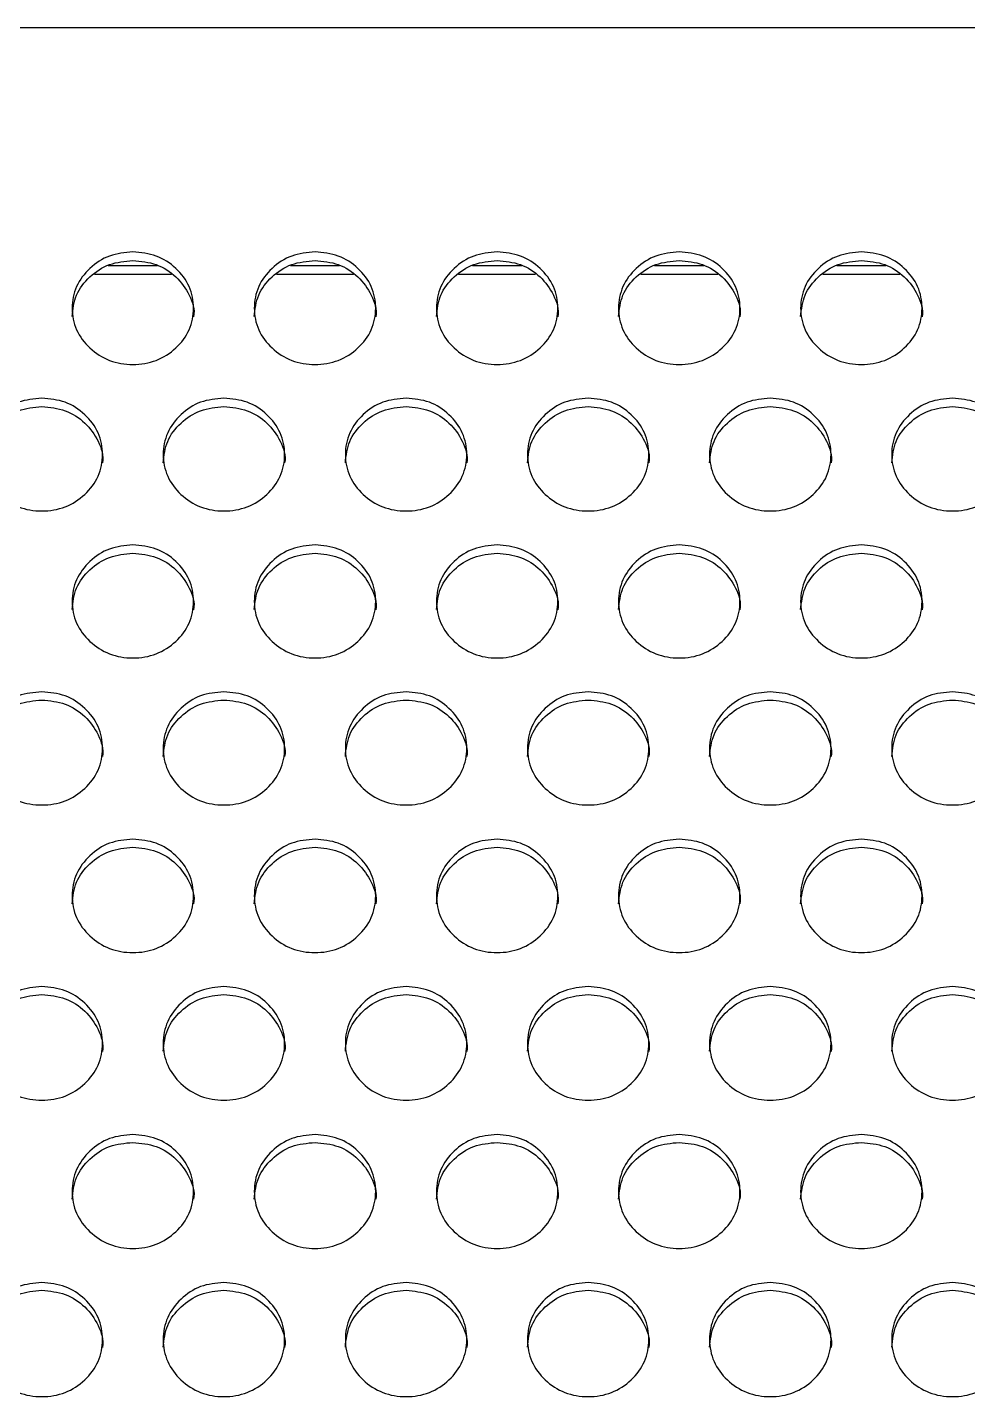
# Model space of a CAD drawing. Header units: millimetres. Extents: x 0.6 to 29.2, y 0.5 to 20.5.
# Drawn here: x 21.942 to 22.355, y 12.066 to 12.667 of the extents above; entities that cross this region are included whole.
import ezdxf

# ---------------------------------------------------------------- set-up
doc = ezdxf.new("R2010")
doc.units = ezdxf.units.MM

msp = doc.modelspace()

# ---------------------------------------------------------------- linework, layer by layer
for p, q in [((21.34135, 12.6673), (24.34135, 12.6673)), ((21.97719, 12.56267), (21.99883, 12.56267)), ((22.05719, 12.56267), (22.07883, 12.56267)), ((22.13719, 12.56267), (22.15883, 12.56267)), ((22.21719, 12.56267), (22.23883, 12.56267)), ((22.29719, 12.56267), (22.31883, 12.56267)), ((21.97109, 12.55883), (22.00494, 12.55883)), ((22.05109, 12.55883), (22.08494, 12.55883)), ((22.13109, 12.55883), (22.16494, 12.55883)), ((22.21109, 12.55883), (22.24494, 12.55883)), ((22.29109, 12.55883), (22.32494, 12.55883))]:
    msp.add_line(p, q)
for points, knots in [([(21.98802, 12.56861), (21.99153, 12.56828), (21.99855, 12.56761), (22.00731, 12.56174), (22.01344, 12.55367), (22.0153, 12.54389), (22.01344, 12.53413), (22.00731, 12.526), (21.99855, 12.5203), (21.98802, 12.51857), (21.97748, 12.5203), (21.96872, 12.52599), (21.96259, 12.53413), (21.96073, 12.54389), (21.96259, 12.55367), (21.96872, 12.56174), (21.97748, 12.56763), (21.98451, 12.56828), (21.98802, 12.56861)], [0, 0, 0, 0, 0.0625271, 0.1249889, 0.1874356, 0.2499951, 0.3124462, 0.3750022, 0.4374534, 0.5000067, 0.5624509, 0.6250147, 0.6874586, 0.7500189, 0.8124698, 0.8750264, 0.9375615, 1, 1, 1, 1]), ([(22.06802, 12.56861), (22.07153, 12.56828), (22.07855, 12.56761), (22.08731, 12.56174), (22.09344, 12.55367), (22.0953, 12.54389), (22.09344, 12.53413), (22.08731, 12.526), (22.07855, 12.5203), (22.06802, 12.51857), (22.05748, 12.5203), (22.04872, 12.52599), (22.04259, 12.53413), (22.04073, 12.54389), (22.04259, 12.55367), (22.04872, 12.56174), (22.05748, 12.56763), (22.06451, 12.56828), (22.06802, 12.56861)], [0, 0, 0, 0, 0.062529, 0.124991, 0.187438, 0.249997, 0.312448, 0.375004, 0.437457, 0.500008, 0.562453, 0.625017, 0.687461, 0.750021, 0.812472, 0.875029, 0.937564, 1, 1, 1, 1]), ([(22.14802, 12.56861), (22.15153, 12.56828), (22.15855, 12.56761), (22.16731, 12.56174), (22.17344, 12.55367), (22.1753, 12.54389), (22.17344, 12.53413), (22.16731, 12.526), (22.15855, 12.5203), (22.14802, 12.51857), (22.13748, 12.5203), (22.12872, 12.52599), (22.12259, 12.53413), (22.12073, 12.54389), (22.12259, 12.55367), (22.12872, 12.56174), (22.13748, 12.56763), (22.14451, 12.56828), (22.14802, 12.56861)], [0, 0, 0, 0, 0.062527, 0.124991, 0.187436, 0.249996, 0.312447, 0.375003, 0.437454, 0.500007, 0.562452, 0.625014, 0.687459, 0.750019, 0.81247, 0.875027, 0.937564, 1, 1, 1, 1]), ([(22.22802, 12.56861), (22.23153, 12.56828), (22.23855, 12.56761), (22.24731, 12.56174), (22.25344, 12.55367), (22.2553, 12.54389), (22.25344, 12.53413), (22.24731, 12.526), (22.23855, 12.5203), (22.22802, 12.51857), (22.21748, 12.5203), (22.20872, 12.52599), (22.20259, 12.53413), (22.20073, 12.54389), (22.20259, 12.55367), (22.20872, 12.56174), (22.21748, 12.56763), (22.22451, 12.56828), (22.22802, 12.56861)], [0, 0, 0, 0, 0.062527, 0.124989, 0.187436, 0.249995, 0.312446, 0.375002, 0.437455, 0.500006, 0.56245, 0.625014, 0.687458, 0.750019, 0.81247, 0.875026, 0.937561, 1, 1, 1, 1]), ([(22.30802, 12.56861), (22.31153, 12.56828), (22.31855, 12.56761), (22.32731, 12.56174), (22.33344, 12.55367), (22.3353, 12.54389), (22.33344, 12.53413), (22.32731, 12.52599), (22.31855, 12.5203), (22.30802, 12.51857), (22.29748, 12.5203), (22.28872, 12.52599), (22.28259, 12.53413), (22.28073, 12.54389), (22.28259, 12.55367), (22.28872, 12.56174), (22.29748, 12.56763), (22.30451, 12.56828), (22.30802, 12.56861)], [0, 0, 0, 0, 0.062529, 0.124991, 0.187438, 0.249997, 0.312448, 0.375003, 0.437456, 0.500009, 0.562451, 0.625015, 0.68746, 0.75002, 0.81247, 0.875027, 0.937564, 1, 1, 1, 1]), ([(21.96135, 12.54016), (21.96171, 12.54341), (21.96243, 12.54992), (21.96877, 12.55798), (21.97747, 12.56386), (21.9845, 12.56452), (21.98802, 12.56484)], [0, 0, 0, 0, 0.249419, 0.499737, 0.750037, 1, 1, 1, 1]), ([(21.98802, 12.56484), (21.99152, 12.56451), (21.99853, 12.56384), (22.00739, 12.55796), (22.01313, 12.54996), (22.01535, 12.54329), (22.01468, 12.54013), (22.01468, 12.54012)], [0, 0, 0, 0, 0.250089, 0.499864, 0.749511, 0.999554, 1, 1, 1, 1]), ([(22.04135, 12.54016), (22.04171, 12.54341), (22.04243, 12.54992), (22.04877, 12.55798), (22.05747, 12.56386), (22.0645, 12.56452), (22.06802, 12.56484)], [0, 0, 0, 0, 0.249421, 0.499742, 0.750044, 1, 1, 1, 1]), ([(22.06802, 12.56484), (22.07152, 12.56451), (22.07853, 12.56384), (22.08739, 12.55796), (22.09313, 12.54996), (22.09535, 12.54329), (22.09468, 12.54013), (22.09468, 12.54012)], [0, 0, 0, 0, 0.250096, 0.49987, 0.749515, 0.999554, 1, 1, 1, 1]), ([(22.12135, 12.54016), (22.12171, 12.54341), (22.12243, 12.54992), (22.12877, 12.55798), (22.13747, 12.56386), (22.1445, 12.56452), (22.14802, 12.56484)], [0, 0, 0, 0, 0.249418, 0.499737, 0.750045, 1, 1, 1, 1]), ([(22.14802, 12.56484), (22.15152, 12.56451), (22.15853, 12.56384), (22.16739, 12.55796), (22.17313, 12.54996), (22.17535, 12.54329), (22.17468, 12.54013), (22.17468, 12.54012)], [0, 0, 0, 0, 0.250088, 0.499871, 0.749512, 0.999554, 1, 1, 1, 1]), ([(22.20135, 12.54016), (22.20171, 12.54341), (22.20243, 12.54992), (22.20877, 12.55798), (22.21747, 12.56386), (22.2245, 12.56452), (22.22802, 12.56484)], [0, 0, 0, 0, 0.249419, 0.499737, 0.750037, 1, 1, 1, 1]), ([(22.22802, 12.56484), (22.23152, 12.56451), (22.23853, 12.56384), (22.24739, 12.55796), (22.25316, 12.54995), (22.25528, 12.5433), (22.25468, 12.54013), (22.25468, 12.54012)], [0, 0, 0, 0, 0.2500895, 0.499866, 0.7495139, 0.9995554, 1, 1, 1, 1]), ([(22.28135, 12.54016), (22.28171, 12.54341), (22.28243, 12.54992), (22.28877, 12.55798), (22.29747, 12.56386), (22.3045, 12.56452), (22.30802, 12.56484)], [0, 0, 0, 0, 0.249418, 0.499737, 0.750045, 1, 1, 1, 1]), ([(22.30802, 12.56484), (22.31152, 12.56451), (22.31853, 12.56384), (22.32739, 12.55796), (22.33313, 12.54996), (22.33535, 12.54329), (22.33468, 12.54013), (22.33468, 12.54012)], [0, 0, 0, 0, 0.250096, 0.49987, 0.749515, 0.999554, 1, 1, 1, 1]), ([(21.94802, 12.50434), (21.95153, 12.50401), (21.95855, 12.50333), (21.96731, 12.49745), (21.97344, 12.48937), (21.9753, 12.47957), (21.97344, 12.46978), (21.96731, 12.46164), (21.95855, 12.45593), (21.94802, 12.4542), (21.93748, 12.45593), (21.92872, 12.46163), (21.92259, 12.46979), (21.92073, 12.47957), (21.92259, 12.48937), (21.92872, 12.49745), (21.93748, 12.50335), (21.94451, 12.50401), (21.94802, 12.50434)], [0, 0, 0, 0, 0.062529, 0.124991, 0.187438, 0.249996, 0.312449, 0.375005, 0.437458, 0.500009, 0.562453, 0.625017, 0.687461, 0.750021, 0.812472, 0.875029, 0.937564, 1, 1, 1, 1]), ([(21.92135, 12.47589), (21.92171, 12.47914), (21.92243, 12.48566), (21.92877, 12.49374), (21.93747, 12.49963), (21.9445, 12.50029), (21.94802, 12.50062)], [0, 0, 0, 0, 0.24942, 0.499741, 0.750043, 1, 1, 1, 1]), ([(21.94802, 12.50062), (21.95152, 12.50029), (21.95853, 12.49962), (21.96739, 12.49373), (21.97316, 12.4857), (21.97528, 12.47904), (21.97468, 12.47585), (21.97468, 12.47585)], [0, 0, 0, 0, 0.2500964, 0.4998712, 0.7495163, 0.9995572, 1, 1, 1, 1]), ([(22.02802, 12.50434), (22.03153, 12.50401), (22.03855, 12.50333), (22.04731, 12.49745), (22.05344, 12.48937), (22.0553, 12.47957), (22.05344, 12.46978), (22.04731, 12.46164), (22.03855, 12.45593), (22.02802, 12.4542), (22.01748, 12.45593), (22.00872, 12.46163), (22.00259, 12.46979), (22.00073, 12.47957), (22.00259, 12.48937), (22.00872, 12.49746), (22.01748, 12.50335), (22.02451, 12.50401), (22.02802, 12.50434)], [0, 0, 0, 0, 0.062529, 0.124991, 0.187437, 0.249996, 0.312449, 0.375003, 0.437456, 0.500009, 0.562451, 0.625016, 0.687461, 0.75002, 0.81247, 0.875027, 0.937564, 1, 1, 1, 1]), ([(22.00135, 12.47589), (22.00171, 12.47914), (22.00243, 12.48566), (22.00877, 12.49374), (22.01747, 12.49963), (22.0245, 12.50029), (22.02802, 12.50062)], [0, 0, 0, 0, 0.249416, 0.499736, 0.750044, 1, 1, 1, 1]), ([(22.02802, 12.50062), (22.03152, 12.50029), (22.03853, 12.49962), (22.04739, 12.49373), (22.05313, 12.4857), (22.05535, 12.47903), (22.05468, 12.47585), (22.05468, 12.47585)], [0, 0, 0, 0, 0.250096, 0.49987, 0.749515, 0.999555, 1, 1, 1, 1]), ([(22.10802, 12.50434), (22.11153, 12.50401), (22.11855, 12.50333), (22.12731, 12.49745), (22.13344, 12.48937), (22.1353, 12.47957), (22.13344, 12.46978), (22.12731, 12.46164), (22.11855, 12.45593), (22.10802, 12.4542), (22.09748, 12.45593), (22.08872, 12.46163), (22.08259, 12.46979), (22.08073, 12.47957), (22.08259, 12.48937), (22.08872, 12.49745), (22.09748, 12.50335), (22.10451, 12.50401), (22.10802, 12.50434)], [0, 0, 0, 0, 0.062527, 0.124989, 0.187435, 0.249994, 0.312447, 0.375003, 0.437456, 0.500006, 0.56245, 0.625015, 0.687459, 0.750018, 0.81247, 0.875027, 0.937562, 1, 1, 1, 1]), ([(22.08135, 12.47589), (22.08171, 12.47914), (22.08243, 12.48566), (22.08877, 12.49374), (22.09747, 12.49963), (22.1045, 12.50029), (22.10802, 12.50062)], [0, 0, 0, 0, 0.2494172, 0.4997358, 0.7500355, 1, 1, 1, 1]), ([(22.10802, 12.50062), (22.11152, 12.50029), (22.11853, 12.49962), (22.12739, 12.49373), (22.13316, 12.4857), (22.13528, 12.47904), (22.13468, 12.47585), (22.13468, 12.47585)], [0, 0, 0, 0, 0.250089, 0.499867, 0.749514, 0.999557, 1, 1, 1, 1]), ([(22.18802, 12.50434), (22.19153, 12.50401), (22.19855, 12.50333), (22.20731, 12.49745), (22.21344, 12.48937), (22.2153, 12.47957), (22.21344, 12.46978), (22.20731, 12.46164), (22.19855, 12.45593), (22.18802, 12.4542), (22.17748, 12.45593), (22.16872, 12.46163), (22.16259, 12.46979), (22.16073, 12.47957), (22.16259, 12.48937), (22.16872, 12.49746), (22.17748, 12.50335), (22.18451, 12.50401), (22.18802, 12.50434)], [0, 0, 0, 0, 0.062529, 0.124991, 0.187437, 0.249996, 0.312448, 0.375004, 0.437457, 0.500008, 0.562451, 0.625016, 0.687461, 0.75002, 0.81247, 0.875027, 0.937564, 1, 1, 1, 1]), ([(22.16135, 12.47589), (22.16171, 12.47914), (22.16243, 12.48566), (22.16877, 12.49374), (22.17747, 12.49963), (22.1845, 12.50029), (22.18802, 12.50062)], [0, 0, 0, 0, 0.249416, 0.499736, 0.750044, 1, 1, 1, 1]), ([(22.18802, 12.50062), (22.19152, 12.50029), (22.19853, 12.49962), (22.20739, 12.49373), (22.21313, 12.4857), (22.21535, 12.47903), (22.21468, 12.47585), (22.21468, 12.47585)], [0, 0, 0, 0, 0.250096, 0.49987, 0.749515, 0.999555, 1, 1, 1, 1]), ([(22.26802, 12.50434), (22.27153, 12.50401), (22.27855, 12.50333), (22.28731, 12.49745), (22.29344, 12.48937), (22.2953, 12.47957), (22.29344, 12.46978), (22.28731, 12.46164), (22.27855, 12.45593), (22.26802, 12.4542), (22.25748, 12.45593), (22.24872, 12.46163), (22.24259, 12.46979), (22.24073, 12.47957), (22.24259, 12.48937), (22.24872, 12.49745), (22.25748, 12.50335), (22.26451, 12.50401), (22.26802, 12.50434)], [0, 0, 0, 0, 0.062527, 0.12499, 0.187436, 0.249995, 0.312448, 0.375003, 0.437454, 0.500007, 0.562451, 0.625016, 0.68746, 0.750019, 0.81247, 0.875027, 0.937562, 1, 1, 1, 1]), ([(22.24135, 12.47589), (22.24171, 12.47914), (22.24243, 12.48566), (22.24877, 12.49374), (22.25747, 12.49963), (22.2645, 12.50029), (22.26802, 12.50062)], [0, 0, 0, 0, 0.2494172, 0.4997358, 0.7500355, 1, 1, 1, 1]), ([(22.26802, 12.50062), (22.27152, 12.50029), (22.27853, 12.49962), (22.28739, 12.49373), (22.29313, 12.4857), (22.29535, 12.47903), (22.29468, 12.47585), (22.29468, 12.47585)], [0, 0, 0, 0, 0.250088, 0.499871, 0.749512, 0.999555, 1, 1, 1, 1]), ([(22.34802, 12.50434), (22.35153, 12.50401), (22.35855, 12.50333), (22.36731, 12.49745), (22.37344, 12.48937), (22.3753, 12.47957), (22.37344, 12.46978), (22.36731, 12.46164), (22.35855, 12.45593), (22.34802, 12.4542), (22.33748, 12.45593), (22.32872, 12.46163), (22.32259, 12.46979), (22.32073, 12.47957), (22.32259, 12.48937), (22.32872, 12.49745), (22.33748, 12.50335), (22.34451, 12.50401), (22.34802, 12.50434)], [0, 0, 0, 0, 0.062529, 0.124991, 0.187438, 0.249996, 0.312449, 0.375005, 0.437458, 0.500009, 0.562453, 0.625017, 0.687461, 0.750021, 0.812472, 0.875029, 0.937564, 1, 1, 1, 1]), ([(22.32135, 12.47589), (22.32171, 12.47914), (22.32243, 12.48566), (22.32877, 12.49374), (22.33747, 12.49963), (22.3445, 12.50029), (22.34802, 12.50062)], [0, 0, 0, 0, 0.24942, 0.499741, 0.750043, 1, 1, 1, 1]), ([(22.34802, 12.50062), (22.35152, 12.50029), (22.35853, 12.49962), (22.36739, 12.49373), (22.37316, 12.4857), (22.37528, 12.47904), (22.37468, 12.47585), (22.37468, 12.47585)], [0, 0, 0, 0, 0.2500964, 0.4998712, 0.7495163, 0.9995572, 1, 1, 1, 1]), ([(21.98802, 12.43984), (21.99153, 12.43951), (21.99855, 12.43883), (22.00731, 12.43294), (22.01344, 12.42484), (22.0153, 12.41502), (22.01344, 12.40521), (22.00731, 12.39705), (21.99855, 12.39133), (21.98802, 12.3896), (21.97748, 12.39133), (21.96872, 12.39705), (21.96259, 12.40522), (21.96073, 12.41502), (21.96259, 12.42484), (21.96872, 12.43294), (21.97748, 12.43885), (21.98451, 12.43951), (21.98802, 12.43984)], [0, 0, 0, 0, 0.062527, 0.124989, 0.187435, 0.249994, 0.312447, 0.375003, 0.437454, 0.500007, 0.562451, 0.625015, 0.687459, 0.750019, 0.81247, 0.875027, 0.937562, 1, 1, 1, 1]), ([(22.06802, 12.43984), (22.07153, 12.43951), (22.07855, 12.43883), (22.08731, 12.43294), (22.09344, 12.42484), (22.0953, 12.41502), (22.09344, 12.40521), (22.08731, 12.39705), (22.07855, 12.39133), (22.06802, 12.3896), (22.05748, 12.39133), (22.04872, 12.39705), (22.04259, 12.40522), (22.04073, 12.41502), (22.04259, 12.42484), (22.04872, 12.43294), (22.05748, 12.43885), (22.06451, 12.43951), (22.06802, 12.43984)], [0, 0, 0, 0, 0.062529, 0.124991, 0.187438, 0.249997, 0.312449, 0.375004, 0.437458, 0.500009, 0.562453, 0.625017, 0.687461, 0.750021, 0.812472, 0.875029, 0.937564, 1, 1, 1, 1]), ([(22.14802, 12.43984), (22.15153, 12.43951), (22.15855, 12.43883), (22.16731, 12.43294), (22.17344, 12.42484), (22.1753, 12.41502), (22.17344, 12.40521), (22.16731, 12.39705), (22.15855, 12.39133), (22.14802, 12.3896), (22.13748, 12.39133), (22.12872, 12.39705), (22.12259, 12.40522), (22.12073, 12.41502), (22.12259, 12.42484), (22.12872, 12.43294), (22.13748, 12.43885), (22.14451, 12.43951), (22.14802, 12.43984)], [0, 0, 0, 0, 0.062527, 0.124991, 0.187436, 0.249995, 0.312448, 0.375003, 0.437455, 0.500008, 0.562452, 0.625014, 0.687459, 0.750019, 0.81247, 0.875027, 0.937564, 1, 1, 1, 1]), ([(22.22802, 12.43984), (22.23153, 12.43951), (22.23855, 12.43883), (22.24731, 12.43294), (22.25344, 12.42484), (22.2553, 12.41502), (22.25344, 12.40521), (22.24731, 12.39705), (22.23855, 12.39133), (22.22802, 12.3896), (22.21748, 12.39133), (22.20872, 12.39705), (22.20259, 12.40522), (22.20073, 12.41502), (22.20259, 12.42484), (22.20872, 12.43294), (22.21748, 12.43885), (22.22451, 12.43951), (22.22802, 12.43984)], [0, 0, 0, 0, 0.062527, 0.1249887, 0.1874354, 0.2499943, 0.3124463, 0.3750022, 0.4374555, 0.5000064, 0.5624507, 0.6250149, 0.6874584, 0.7500185, 0.8124697, 0.8750265, 0.9375616, 1, 1, 1, 1]), ([(22.30802, 12.43984), (22.31153, 12.43951), (22.31855, 12.43883), (22.32731, 12.43294), (22.33344, 12.42484), (22.3353, 12.41502), (22.33344, 12.40521), (22.32731, 12.39705), (22.31855, 12.39133), (22.30802, 12.3896), (22.29748, 12.39133), (22.28872, 12.39705), (22.28259, 12.40522), (22.28073, 12.41502), (22.28259, 12.42484), (22.28872, 12.43294), (22.29748, 12.43885), (22.30451, 12.43951), (22.30802, 12.43984)], [0, 0, 0, 0, 0.062529, 0.124991, 0.187437, 0.249996, 0.312449, 0.375003, 0.437456, 0.500009, 0.562451, 0.625015, 0.68746, 0.75002, 0.81247, 0.875027, 0.937564, 1, 1, 1, 1]), ([(21.96135, 12.41139), (21.96171, 12.41465), (21.96243, 12.42118), (21.96877, 12.42928), (21.97747, 12.43518), (21.9845, 12.43584), (21.98802, 12.43617)], [0, 0, 0, 0, 0.249418, 0.499737, 0.750036, 1, 1, 1, 1]), ([(21.98802, 12.43617), (21.99152, 12.43584), (21.99853, 12.43516), (22.0074, 12.42926), (22.01313, 12.42122), (22.01536, 12.41454), (22.01468, 12.41135), (22.01468, 12.41135)], [0, 0, 0, 0, 0.2500899, 0.4998648, 0.7495123, 0.9995571, 1, 1, 1, 1]), ([(22.04135, 12.41139), (22.04171, 12.41465), (22.04243, 12.42118), (22.04877, 12.42928), (22.05747, 12.43518), (22.0645, 12.43584), (22.06802, 12.43617)], [0, 0, 0, 0, 0.2494208, 0.4997414, 0.7500433, 1, 1, 1, 1]), ([(22.06802, 12.43617), (22.07152, 12.43584), (22.07853, 12.43516), (22.0874, 12.42926), (22.09313, 12.42122), (22.09536, 12.41454), (22.09468, 12.41135), (22.09468, 12.41135)], [0, 0, 0, 0, 0.250097, 0.49987, 0.749516, 0.999557, 1, 1, 1, 1]), ([(22.12135, 12.41139), (22.12171, 12.41465), (22.12243, 12.42118), (22.12877, 12.42928), (22.13747, 12.43518), (22.1445, 12.43584), (22.14802, 12.43617)], [0, 0, 0, 0, 0.2494175, 0.4997366, 0.7500448, 1, 1, 1, 1]), ([(22.14802, 12.43617), (22.15152, 12.43584), (22.15853, 12.43516), (22.1674, 12.42926), (22.17313, 12.42122), (22.17536, 12.41454), (22.17468, 12.41135), (22.17468, 12.41135)], [0, 0, 0, 0, 0.250089, 0.499871, 0.749513, 0.999557, 1, 1, 1, 1]), ([(22.20135, 12.41139), (22.20171, 12.41465), (22.20243, 12.42118), (22.20877, 12.42928), (22.21747, 12.43518), (22.2245, 12.43584), (22.22802, 12.43617)], [0, 0, 0, 0, 0.249418, 0.499737, 0.750036, 1, 1, 1, 1]), ([(22.22802, 12.43617), (22.23152, 12.43584), (22.23853, 12.43516), (22.24739, 12.42926), (22.25316, 12.42121), (22.25528, 12.41455), (22.25468, 12.41135), (22.25468, 12.41135)], [0, 0, 0, 0, 0.250091, 0.499867, 0.749515, 0.999559, 1, 1, 1, 1]), ([(22.28135, 12.41139), (22.28171, 12.41465), (22.28243, 12.42118), (22.28877, 12.42928), (22.29747, 12.43518), (22.3045, 12.43584), (22.30802, 12.43617)], [0, 0, 0, 0, 0.2494175, 0.4997366, 0.7500448, 1, 1, 1, 1]), ([(22.30802, 12.43617), (22.31152, 12.43584), (22.31853, 12.43516), (22.3274, 12.42926), (22.33313, 12.42122), (22.33536, 12.41454), (22.33468, 12.41135), (22.33468, 12.41135)], [0, 0, 0, 0, 0.250097, 0.49987, 0.749516, 0.999557, 1, 1, 1, 1]), ([(21.94802, 12.37531), (21.95153, 12.37497), (21.95855, 12.37429), (21.96731, 12.36839), (21.97344, 12.36027), (21.9753, 12.35043), (21.97344, 12.34061), (21.96731, 12.33243), (21.95855, 12.3267), (21.94802, 12.32496), (21.93748, 12.3267), (21.92872, 12.33242), (21.92259, 12.34061), (21.92073, 12.35043), (21.92259, 12.36027), (21.92872, 12.36839), (21.93748, 12.37431), (21.94451, 12.37498), (21.94802, 12.37531)], [0, 0, 0, 0, 0.062529, 0.124991, 0.187438, 0.249997, 0.312449, 0.375005, 0.437458, 0.500009, 0.562453, 0.625017, 0.687461, 0.750021, 0.812471, 0.875029, 0.937564, 1, 1, 1, 1]), ([(22.02802, 12.37531), (22.03153, 12.37497), (22.03855, 12.37429), (22.04731, 12.36839), (22.05344, 12.36027), (22.0553, 12.35043), (22.05344, 12.34061), (22.04731, 12.33243), (22.03855, 12.3267), (22.02802, 12.32496), (22.01748, 12.3267), (22.00872, 12.33242), (22.00259, 12.34061), (22.00073, 12.35043), (22.00259, 12.36027), (22.00872, 12.36839), (22.01748, 12.37431), (22.02451, 12.37498), (22.02802, 12.37531)], [0, 0, 0, 0, 0.062529, 0.124991, 0.187437, 0.249997, 0.312449, 0.375003, 0.437456, 0.50001, 0.562451, 0.625015, 0.687461, 0.75002, 0.81247, 0.875027, 0.937564, 1, 1, 1, 1]), ([(22.10802, 12.37531), (22.11153, 12.37497), (22.11855, 12.37429), (22.12731, 12.36839), (22.13344, 12.36027), (22.1353, 12.35043), (22.13344, 12.34061), (22.12731, 12.33243), (22.11855, 12.3267), (22.10802, 12.32496), (22.09748, 12.3267), (22.08872, 12.33242), (22.08259, 12.34061), (22.08073, 12.35043), (22.08259, 12.36027), (22.08872, 12.36839), (22.09748, 12.37431), (22.10451, 12.37498), (22.10802, 12.37531)], [0, 0, 0, 0, 0.062527, 0.124989, 0.187435, 0.249995, 0.312447, 0.375002, 0.437456, 0.500007, 0.562451, 0.625015, 0.687459, 0.750019, 0.812469, 0.875026, 0.937561, 1, 1, 1, 1]), ([(22.18802, 12.37531), (22.19153, 12.37497), (22.19855, 12.37429), (22.20731, 12.36839), (22.21344, 12.36027), (22.2153, 12.35043), (22.21344, 12.34061), (22.20731, 12.33243), (22.19855, 12.3267), (22.18802, 12.32496), (22.17748, 12.3267), (22.16872, 12.33242), (22.16259, 12.34061), (22.16073, 12.35043), (22.16259, 12.36027), (22.16872, 12.36839), (22.17748, 12.37431), (22.18451, 12.37498), (22.18802, 12.37531)], [0, 0, 0, 0, 0.0625293, 0.1249911, 0.1874372, 0.2499965, 0.3124484, 0.3750037, 0.437457, 0.5000077, 0.5624517, 0.6250155, 0.6874611, 0.7500203, 0.8124697, 0.8750269, 0.937564, 1, 1, 1, 1]), ([(22.26802, 12.37531), (22.27153, 12.37497), (22.27855, 12.37429), (22.28731, 12.36839), (22.29344, 12.36027), (22.2953, 12.35043), (22.29344, 12.34061), (22.28731, 12.33243), (22.27855, 12.3267), (22.26802, 12.32496), (22.25748, 12.3267), (22.24872, 12.33242), (22.24259, 12.34061), (22.24073, 12.35043), (22.24259, 12.36027), (22.24872, 12.36839), (22.25748, 12.37431), (22.26451, 12.37498), (22.26802, 12.37531)], [0, 0, 0, 0, 0.062527, 0.124991, 0.187436, 0.249995, 0.312448, 0.375003, 0.437454, 0.500007, 0.562452, 0.625015, 0.68746, 0.750019, 0.812469, 0.875026, 0.937562, 1, 1, 1, 1]), ([(22.34802, 12.37531), (22.35153, 12.37497), (22.35855, 12.37429), (22.36731, 12.36839), (22.37344, 12.36027), (22.3753, 12.35043), (22.37344, 12.34061), (22.36731, 12.33243), (22.35855, 12.3267), (22.34802, 12.32496), (22.33748, 12.3267), (22.32872, 12.33242), (22.32259, 12.34061), (22.32073, 12.35043), (22.32259, 12.36027), (22.32872, 12.36839), (22.33748, 12.37431), (22.34451, 12.37498), (22.34802, 12.37531)], [0, 0, 0, 0, 0.062529, 0.124991, 0.187438, 0.249997, 0.312449, 0.375005, 0.437458, 0.500009, 0.562453, 0.625017, 0.687461, 0.750021, 0.812471, 0.875029, 0.937564, 1, 1, 1, 1]), ([(21.92135, 12.34685), (21.92171, 12.35012), (21.92243, 12.35666), (21.92877, 12.36477), (21.93747, 12.37069), (21.9445, 12.37135), (21.94802, 12.37168)], [0, 0, 0, 0, 0.249422, 0.499744, 0.750043, 1, 1, 1, 1]), ([(21.94802, 12.37168), (21.95152, 12.37135), (21.95853, 12.37067), (21.96739, 12.36476), (21.97316, 12.3567), (21.97528, 12.35001), (21.97468, 12.34681), (21.97468, 12.34681)], [0, 0, 0, 0, 0.250097, 0.49987, 0.74952, 0.999559, 1, 1, 1, 1]), ([(22.00135, 12.34685), (22.00171, 12.35012), (22.00243, 12.35666), (22.00877, 12.36477), (22.01747, 12.37069), (22.0245, 12.37135), (22.02802, 12.37168)], [0, 0, 0, 0, 0.249418, 0.499739, 0.750045, 1, 1, 1, 1]), ([(22.02802, 12.37168), (22.03152, 12.37135), (22.03853, 12.37068), (22.0474, 12.36476), (22.05313, 12.3567), (22.05536, 12.35), (22.05468, 12.34681), (22.05468, 12.34681)], [0, 0, 0, 0, 0.2500968, 0.4998695, 0.7495183, 0.9995571, 1, 1, 1, 1]), ([(22.08135, 12.34685), (22.08171, 12.35012), (22.08243, 12.35666), (22.08877, 12.36477), (22.09747, 12.37069), (22.1045, 12.37135), (22.10802, 12.37168)], [0, 0, 0, 0, 0.249419, 0.499739, 0.750036, 1, 1, 1, 1]), ([(22.10802, 12.37168), (22.11152, 12.37135), (22.11853, 12.37067), (22.12739, 12.36476), (22.13316, 12.3567), (22.13528, 12.35001), (22.13468, 12.34681), (22.13468, 12.34681)], [0, 0, 0, 0, 0.25009, 0.499866, 0.749517, 0.999559, 1, 1, 1, 1]), ([(22.16135, 12.34685), (22.16171, 12.35012), (22.16243, 12.35666), (22.16877, 12.36477), (22.17747, 12.37069), (22.1845, 12.37135), (22.18802, 12.37168)], [0, 0, 0, 0, 0.249418, 0.499739, 0.750045, 1, 1, 1, 1]), ([(22.18802, 12.37168), (22.19152, 12.37135), (22.19853, 12.37068), (22.2074, 12.36476), (22.21313, 12.3567), (22.21536, 12.35), (22.21468, 12.34681), (22.21468, 12.34681)], [0, 0, 0, 0, 0.2500968, 0.4998695, 0.7495183, 0.9995571, 1, 1, 1, 1]), ([(22.24135, 12.34685), (22.24171, 12.35012), (22.24243, 12.35666), (22.24877, 12.36477), (22.25747, 12.37069), (22.2645, 12.37135), (22.26802, 12.37168)], [0, 0, 0, 0, 0.249419, 0.499739, 0.750036, 1, 1, 1, 1]), ([(22.26802, 12.37168), (22.27152, 12.37135), (22.27853, 12.37068), (22.2874, 12.36476), (22.29313, 12.3567), (22.29536, 12.35), (22.29468, 12.34681), (22.29468, 12.34681)], [0, 0, 0, 0, 0.2500887, 0.4998705, 0.7495153, 0.9995571, 1, 1, 1, 1]), ([(22.32135, 12.34685), (22.32171, 12.35012), (22.32243, 12.35666), (22.32877, 12.36477), (22.33747, 12.37069), (22.3445, 12.37135), (22.34802, 12.37168)], [0, 0, 0, 0, 0.249422, 0.499744, 0.750043, 1, 1, 1, 1]), ([(22.34802, 12.37168), (22.35152, 12.37135), (22.35853, 12.37067), (22.36739, 12.36476), (22.37316, 12.3567), (22.37528, 12.35001), (22.37468, 12.34681), (22.37468, 12.34681)], [0, 0, 0, 0, 0.250097, 0.49987, 0.74952, 0.999559, 1, 1, 1, 1]), ([(21.98802, 12.31054), (21.99153, 12.31021), (21.99855, 12.30953), (22.00731, 12.30361), (22.01344, 12.29548), (22.0153, 12.28562), (22.01344, 12.27577), (22.00731, 12.26758), (21.99855, 12.26184), (21.98802, 12.26009), (21.97748, 12.26184), (21.96872, 12.26758), (21.96259, 12.27578), (21.96073, 12.28562), (21.96259, 12.29548), (21.96872, 12.30361), (21.97748, 12.30955), (21.98451, 12.31021), (21.98802, 12.31054)], [0, 0, 0, 0, 0.062527, 0.124989, 0.187435, 0.249995, 0.312447, 0.375003, 0.437454, 0.500007, 0.562451, 0.625015, 0.687459, 0.750019, 0.81247, 0.875027, 0.937562, 1, 1, 1, 1]), ([(21.96135, 12.28209), (21.96171, 12.28536), (21.96243, 12.29192), (21.96877, 12.30005), (21.97747, 12.30598), (21.9845, 12.30664), (21.98802, 12.30697)], [0, 0, 0, 0, 0.24942, 0.499739, 0.750036, 1, 1, 1, 1]), ([(21.98802, 12.30697), (21.99152, 12.30663), (21.99853, 12.30596), (22.00739, 12.30003), (22.01313, 12.29196), (22.01535, 12.28524), (22.01468, 12.28205), (22.01468, 12.28204)], [0, 0, 0, 0, 0.250089, 0.499865, 0.749511, 0.999553, 1, 1, 1, 1]), ([(22.06802, 12.31054), (22.07153, 12.31021), (22.07855, 12.30953), (22.08731, 12.30361), (22.09344, 12.29548), (22.0953, 12.28562), (22.09344, 12.27577), (22.08731, 12.26758), (22.07855, 12.26184), (22.06802, 12.26009), (22.05748, 12.26184), (22.04872, 12.26758), (22.04259, 12.27578), (22.04073, 12.28562), (22.04259, 12.29548), (22.04872, 12.30361), (22.05748, 12.30955), (22.06451, 12.31021), (22.06802, 12.31054)], [0, 0, 0, 0, 0.062529, 0.124991, 0.187438, 0.249997, 0.312449, 0.375005, 0.437458, 0.500009, 0.562453, 0.625017, 0.687461, 0.750021, 0.812472, 0.875029, 0.937564, 1, 1, 1, 1]), ([(22.04135, 12.28209), (22.04171, 12.28536), (22.04243, 12.29192), (22.04877, 12.30005), (22.05747, 12.30598), (22.0645, 12.30664), (22.06802, 12.30697)], [0, 0, 0, 0, 0.249422, 0.499744, 0.750043, 1, 1, 1, 1]), ([(22.06802, 12.30697), (22.07152, 12.30663), (22.07853, 12.30596), (22.08739, 12.30003), (22.09313, 12.29196), (22.09535, 12.28524), (22.09468, 12.28205), (22.09468, 12.28204)], [0, 0, 0, 0, 0.250096, 0.49987, 0.749514, 0.999553, 1, 1, 1, 1]), ([(22.14802, 12.31054), (22.15153, 12.31021), (22.15855, 12.30953), (22.16731, 12.30361), (22.17344, 12.29548), (22.1753, 12.28562), (22.17344, 12.27577), (22.16731, 12.26758), (22.15855, 12.26184), (22.14802, 12.26009), (22.13748, 12.26184), (22.12872, 12.26758), (22.12259, 12.27578), (22.12073, 12.28562), (22.12259, 12.29548), (22.12872, 12.30361), (22.13748, 12.30955), (22.14451, 12.31021), (22.14802, 12.31054)], [0, 0, 0, 0, 0.062527, 0.124991, 0.187436, 0.249996, 0.312448, 0.375004, 0.437455, 0.500008, 0.562452, 0.625014, 0.687459, 0.750019, 0.81247, 0.875027, 0.937564, 1, 1, 1, 1]), ([(22.12135, 12.28209), (22.12171, 12.28536), (22.12243, 12.29192), (22.12877, 12.30005), (22.13747, 12.30598), (22.1445, 12.30664), (22.14802, 12.30697)], [0, 0, 0, 0, 0.2494188, 0.4997392, 0.7500445, 1, 1, 1, 1]), ([(22.14802, 12.30697), (22.15152, 12.30663), (22.15853, 12.30596), (22.16739, 12.30003), (22.17313, 12.29196), (22.17535, 12.28524), (22.17468, 12.28205), (22.17468, 12.28204)], [0, 0, 0, 0, 0.250088, 0.499872, 0.749511, 0.999553, 1, 1, 1, 1]), ([(22.22802, 12.31054), (22.23153, 12.31021), (22.23855, 12.30953), (22.24731, 12.30361), (22.25344, 12.29548), (22.2553, 12.28562), (22.25344, 12.27577), (22.24731, 12.26758), (22.23855, 12.26184), (22.22802, 12.26009), (22.21748, 12.26184), (22.20872, 12.26758), (22.20259, 12.27578), (22.20073, 12.28562), (22.20259, 12.29548), (22.20872, 12.30361), (22.21748, 12.30955), (22.22451, 12.31021), (22.22802, 12.31054)], [0, 0, 0, 0, 0.062527, 0.124989, 0.187435, 0.249995, 0.312447, 0.375002, 0.437455, 0.500006, 0.562451, 0.625015, 0.687459, 0.750018, 0.812469, 0.875027, 0.937561, 1, 1, 1, 1]), ([(22.20135, 12.28209), (22.20171, 12.28536), (22.20243, 12.29192), (22.20877, 12.30005), (22.21747, 12.30598), (22.2245, 12.30664), (22.22802, 12.30697)], [0, 0, 0, 0, 0.24942, 0.499739, 0.750036, 1, 1, 1, 1]), ([(22.22802, 12.30697), (22.23152, 12.30663), (22.23853, 12.30596), (22.24739, 12.30003), (22.25317, 12.29195), (22.25528, 12.28525), (22.25468, 12.28205), (22.25468, 12.28204)], [0, 0, 0, 0, 0.25009, 0.499867, 0.749513, 0.999555, 1, 1, 1, 1]), ([(22.30802, 12.31054), (22.31153, 12.31021), (22.31855, 12.30953), (22.32731, 12.30361), (22.33344, 12.29548), (22.3353, 12.28562), (22.33344, 12.27577), (22.32731, 12.26758), (22.31855, 12.26184), (22.30802, 12.26009), (22.29748, 12.26184), (22.28872, 12.26758), (22.28259, 12.27578), (22.28073, 12.28562), (22.28259, 12.29548), (22.28872, 12.30361), (22.29748, 12.30955), (22.30451, 12.31021), (22.30802, 12.31054)], [0, 0, 0, 0, 0.062529, 0.124991, 0.187437, 0.249997, 0.312449, 0.375003, 0.437456, 0.500009, 0.562451, 0.625015, 0.68746, 0.750019, 0.81247, 0.875027, 0.937564, 1, 1, 1, 1]), ([(22.28135, 12.28209), (22.28171, 12.28536), (22.28243, 12.29192), (22.28877, 12.30005), (22.29747, 12.30598), (22.3045, 12.30664), (22.30802, 12.30697)], [0, 0, 0, 0, 0.2494188, 0.4997392, 0.7500445, 1, 1, 1, 1]), ([(22.30802, 12.30697), (22.31152, 12.30663), (22.31853, 12.30596), (22.32739, 12.30003), (22.33313, 12.29196), (22.33535, 12.28524), (22.33468, 12.28205), (22.33468, 12.28204)], [0, 0, 0, 0, 0.250096, 0.49987, 0.749514, 0.999553, 1, 1, 1, 1]), ([(21.94802, 12.24575), (21.95153, 12.24541), (21.95855, 12.24473), (21.96731, 12.2388), (21.97344, 12.23065), (21.9753, 12.22078), (21.97344, 12.21091), (21.96731, 12.2027), (21.95855, 12.19695), (21.94802, 12.1952), (21.93748, 12.19695), (21.92872, 12.20269), (21.92259, 12.21091), (21.92073, 12.22077), (21.92259, 12.23065), (21.92872, 12.23881), (21.93748, 12.24475), (21.94451, 12.24542), (21.94802, 12.24575)], [0, 0, 0, 0, 0.062529, 0.124991, 0.187438, 0.249997, 0.312449, 0.375005, 0.437458, 0.500009, 0.562453, 0.625017, 0.687461, 0.750021, 0.812471, 0.875028, 0.937564, 1, 1, 1, 1]), ([(21.92135, 12.21729), (21.92171, 12.22057), (21.92243, 12.22714), (21.92877, 12.23529), (21.93747, 12.24123), (21.9445, 12.24189), (21.94802, 12.24222)], [0, 0, 0, 0, 0.24942, 0.499742, 0.750043, 1, 1, 1, 1]), ([(21.94802, 12.24222), (21.95152, 12.24188), (21.95853, 12.24121), (21.96739, 12.23527), (21.97316, 12.22717), (21.97528, 12.22047), (21.97468, 12.21725), (21.97468, 12.21725)], [0, 0, 0, 0, 0.250097, 0.49987, 0.749516, 0.999556, 1, 1, 1, 1]), ([(22.02802, 12.24575), (22.03153, 12.24541), (22.03855, 12.24473), (22.04731, 12.2388), (22.05344, 12.23065), (22.0553, 12.22078), (22.05344, 12.21091), (22.04731, 12.2027), (22.03855, 12.19695), (22.02802, 12.1952), (22.01748, 12.19695), (22.00872, 12.20269), (22.00259, 12.21091), (22.00073, 12.22077), (22.00259, 12.23065), (22.00872, 12.23881), (22.01748, 12.24475), (22.02451, 12.24542), (22.02802, 12.24575)], [0, 0, 0, 0, 0.062529, 0.124991, 0.187437, 0.249997, 0.312449, 0.375003, 0.437457, 0.50001, 0.562451, 0.625015, 0.68746, 0.75002, 0.812469, 0.875027, 0.937564, 1, 1, 1, 1]), ([(22.00135, 12.21729), (22.00171, 12.22057), (22.00243, 12.22714), (22.00877, 12.23529), (22.01747, 12.24123), (22.0245, 12.24189), (22.02802, 12.24222)], [0, 0, 0, 0, 0.249417, 0.499737, 0.750045, 1, 1, 1, 1]), ([(22.02802, 12.24222), (22.03152, 12.24188), (22.03853, 12.24121), (22.04739, 12.23527), (22.05313, 12.22718), (22.05535, 12.22046), (22.05468, 12.21725), (22.05468, 12.21725)], [0, 0, 0, 0, 0.250097, 0.499869, 0.749515, 0.999554, 1, 1, 1, 1]), ([(22.10802, 12.24575), (22.11153, 12.24541), (22.11855, 12.24473), (22.12731, 12.2388), (22.13344, 12.23065), (22.1353, 12.22078), (22.13344, 12.21091), (22.12731, 12.2027), (22.11855, 12.19695), (22.10802, 12.1952), (22.09748, 12.19695), (22.08872, 12.20269), (22.08259, 12.21091), (22.08073, 12.22077), (22.08259, 12.23065), (22.08872, 12.23881), (22.09748, 12.24475), (22.10451, 12.24542), (22.10802, 12.24575)], [0, 0, 0, 0, 0.062527, 0.124989, 0.187435, 0.249995, 0.312447, 0.375002, 0.437456, 0.500007, 0.562451, 0.625015, 0.687459, 0.750019, 0.812469, 0.875026, 0.937562, 1, 1, 1, 1]), ([(22.08135, 12.21729), (22.08171, 12.22057), (22.08243, 12.22714), (22.08877, 12.23529), (22.09747, 12.24123), (22.1045, 12.24189), (22.10802, 12.24222)], [0, 0, 0, 0, 0.249418, 0.499738, 0.750036, 1, 1, 1, 1]), ([(22.10802, 12.24222), (22.11152, 12.24188), (22.11853, 12.24121), (22.12739, 12.23527), (22.13316, 12.22717), (22.13528, 12.22047), (22.13468, 12.21725), (22.13468, 12.21725)], [0, 0, 0, 0, 0.25009, 0.499865, 0.749514, 0.999556, 1, 1, 1, 1]), ([(22.18802, 12.24575), (22.19153, 12.24541), (22.19855, 12.24473), (22.20731, 12.2388), (22.21344, 12.23065), (22.2153, 12.22078), (22.21344, 12.21091), (22.20731, 12.2027), (22.19855, 12.19695), (22.18802, 12.1952), (22.17748, 12.19695), (22.16872, 12.20269), (22.16259, 12.21091), (22.16073, 12.22077), (22.16259, 12.23065), (22.16872, 12.23881), (22.17748, 12.24475), (22.18451, 12.24542), (22.18802, 12.24575)], [0, 0, 0, 0, 0.062529, 0.124991, 0.187437, 0.249997, 0.312448, 0.375004, 0.437457, 0.500008, 0.562452, 0.625016, 0.687461, 0.75002, 0.81247, 0.875027, 0.937564, 1, 1, 1, 1]), ([(22.16135, 12.21729), (22.16171, 12.22057), (22.16243, 12.22714), (22.16877, 12.23529), (22.17747, 12.24123), (22.1845, 12.24189), (22.18802, 12.24222)], [0, 0, 0, 0, 0.249417, 0.499737, 0.750045, 1, 1, 1, 1]), ([(22.18802, 12.24222), (22.19152, 12.24188), (22.19853, 12.24121), (22.20739, 12.23527), (22.21313, 12.22718), (22.21535, 12.22046), (22.21468, 12.21725), (22.21468, 12.21725)], [0, 0, 0, 0, 0.250097, 0.499869, 0.749515, 0.999554, 1, 1, 1, 1]), ([(22.26802, 12.24575), (22.27153, 12.24541), (22.27855, 12.24473), (22.28731, 12.2388), (22.29344, 12.23065), (22.2953, 12.22078), (22.29344, 12.21091), (22.28731, 12.2027), (22.27855, 12.19695), (22.26802, 12.1952), (22.25748, 12.19695), (22.24872, 12.20269), (22.24259, 12.21091), (22.24073, 12.22077), (22.24259, 12.23065), (22.24872, 12.23881), (22.25748, 12.24475), (22.26451, 12.24542), (22.26802, 12.24575)], [0, 0, 0, 0, 0.062527, 0.12499, 0.187435, 0.249996, 0.312447, 0.375003, 0.437454, 0.500008, 0.562452, 0.625015, 0.687459, 0.750019, 0.812469, 0.875026, 0.937562, 1, 1, 1, 1]), ([(22.24135, 12.21729), (22.24171, 12.22057), (22.24243, 12.22714), (22.24877, 12.23529), (22.25747, 12.24123), (22.2645, 12.24189), (22.26802, 12.24222)], [0, 0, 0, 0, 0.249418, 0.499738, 0.750036, 1, 1, 1, 1]), ([(22.26802, 12.24222), (22.27152, 12.24188), (22.27853, 12.24121), (22.28739, 12.23527), (22.29313, 12.22718), (22.29535, 12.22046), (22.29468, 12.21725), (22.29468, 12.21725)], [0, 0, 0, 0, 0.2500889, 0.4998698, 0.7495119, 0.9995544, 1, 1, 1, 1]), ([(22.34802, 12.24575), (22.35153, 12.24541), (22.35855, 12.24473), (22.36731, 12.2388), (22.37344, 12.23065), (22.3753, 12.22078), (22.37344, 12.21091), (22.36731, 12.2027), (22.35855, 12.19695), (22.34802, 12.1952), (22.33748, 12.19695), (22.32872, 12.20269), (22.32259, 12.21091), (22.32073, 12.22077), (22.32259, 12.23065), (22.32872, 12.23881), (22.33748, 12.24475), (22.34451, 12.24542), (22.34802, 12.24575)], [0, 0, 0, 0, 0.062529, 0.124991, 0.187438, 0.249997, 0.312449, 0.375005, 0.437458, 0.500009, 0.562453, 0.625017, 0.687461, 0.750021, 0.812471, 0.875028, 0.937564, 1, 1, 1, 1]), ([(22.32135, 12.21729), (22.32171, 12.22057), (22.32243, 12.22714), (22.32877, 12.23529), (22.33747, 12.24123), (22.3445, 12.24189), (22.34802, 12.24222)], [0, 0, 0, 0, 0.24942, 0.499742, 0.750043, 1, 1, 1, 1]), ([(22.34802, 12.24222), (22.35152, 12.24188), (22.35853, 12.24121), (22.36739, 12.23527), (22.37316, 12.22717), (22.37528, 12.22047), (22.37468, 12.21725), (22.37468, 12.21725)], [0, 0, 0, 0, 0.250097, 0.49987, 0.749516, 0.999556, 1, 1, 1, 1]), ([(21.98802, 12.18073), (21.99153, 12.18039), (21.99855, 12.17971), (22.00731, 12.17377), (22.01344, 12.1656), (22.0153, 12.15571), (22.01344, 12.14582), (22.00731, 12.13759), (21.99855, 12.13183), (21.98802, 12.13008), (21.97748, 12.13183), (21.96872, 12.13759), (21.96259, 12.14583), (21.96073, 12.1557), (21.96259, 12.16561), (21.96872, 12.17377), (21.97748, 12.17973), (21.98451, 12.1804), (21.98802, 12.18073)], [0, 0, 0, 0, 0.062527, 0.124988, 0.187436, 0.249995, 0.312446, 0.375002, 0.437454, 0.500007, 0.562451, 0.625015, 0.687459, 0.750018, 0.812469, 0.875026, 0.937562, 1, 1, 1, 1]), ([(22.06802, 12.18073), (22.07153, 12.18039), (22.07855, 12.17971), (22.08731, 12.17377), (22.09344, 12.1656), (22.0953, 12.15571), (22.09344, 12.14582), (22.08731, 12.13759), (22.07855, 12.13183), (22.06802, 12.13008), (22.05748, 12.13183), (22.04872, 12.13759), (22.04259, 12.14583), (22.04073, 12.1557), (22.04259, 12.16561), (22.04872, 12.17377), (22.05748, 12.17973), (22.06451, 12.1804), (22.06802, 12.18073)], [0, 0, 0, 0, 0.0625295, 0.1249905, 0.1874383, 0.2499972, 0.3124483, 0.3750038, 0.4374575, 0.5000084, 0.5624526, 0.6250166, 0.6874606, 0.7500205, 0.8124714, 0.8750286, 0.937564, 1, 1, 1, 1]), ([(22.14802, 12.18073), (22.15153, 12.18039), (22.15855, 12.17971), (22.16731, 12.17377), (22.17344, 12.1656), (22.1753, 12.15571), (22.17344, 12.14582), (22.16731, 12.13759), (22.15855, 12.13183), (22.14802, 12.13008), (22.13748, 12.13183), (22.12872, 12.13759), (22.12259, 12.14583), (22.12073, 12.1557), (22.12259, 12.16561), (22.12872, 12.17377), (22.13748, 12.17973), (22.14451, 12.1804), (22.14802, 12.18073)], [0, 0, 0, 0, 0.062527, 0.12499, 0.187436, 0.249996, 0.312447, 0.375003, 0.437454, 0.500008, 0.562452, 0.625014, 0.687459, 0.750019, 0.81247, 0.875027, 0.937564, 1, 1, 1, 1]), ([(22.22802, 12.18073), (22.23153, 12.18039), (22.23855, 12.17971), (22.24731, 12.17377), (22.25344, 12.1656), (22.2553, 12.15571), (22.25344, 12.14582), (22.24731, 12.13759), (22.23855, 12.13183), (22.22802, 12.13008), (22.21748, 12.13183), (22.20872, 12.13759), (22.20259, 12.14583), (22.20073, 12.1557), (22.20259, 12.16561), (22.20872, 12.17377), (22.21748, 12.17973), (22.22451, 12.1804), (22.22802, 12.18073)], [0, 0, 0, 0, 0.062527, 0.124988, 0.187436, 0.249995, 0.312446, 0.375001, 0.437455, 0.500006, 0.56245, 0.625014, 0.687458, 0.750018, 0.812469, 0.875026, 0.937562, 1, 1, 1, 1]), ([(22.30802, 12.18073), (22.31153, 12.18039), (22.31855, 12.17971), (22.32731, 12.17377), (22.33344, 12.1656), (22.3353, 12.15571), (22.33344, 12.14582), (22.32731, 12.13759), (22.31855, 12.13183), (22.30802, 12.13008), (22.29748, 12.13183), (22.28872, 12.13759), (22.28259, 12.14583), (22.28073, 12.1557), (22.28259, 12.16561), (22.28872, 12.17377), (22.29748, 12.17973), (22.30451, 12.1804), (22.30802, 12.18073)], [0, 0, 0, 0, 0.062529, 0.12499, 0.187438, 0.249997, 0.312448, 0.375002, 0.437456, 0.500009, 0.562451, 0.625015, 0.68746, 0.750019, 0.81247, 0.875027, 0.937564, 1, 1, 1, 1]), ([(21.96135, 12.15227), (21.96171, 12.15556), (21.96243, 12.16214), (21.96877, 12.1703), (21.97747, 12.17625), (21.9845, 12.17692), (21.98802, 12.17725)], [0, 0, 0, 0, 0.2494217, 0.4997375, 0.7500364, 1, 1, 1, 1]), ([(21.98802, 12.17725), (21.99152, 12.17691), (21.99853, 12.17624), (22.00739, 12.17029), (22.01313, 12.16218), (22.01535, 12.15545), (22.01468, 12.15224), (22.01468, 12.15223)], [0, 0, 0, 0, 0.2500889, 0.4998635, 0.7495108, 0.999556, 1, 1, 1, 1]), ([(22.04135, 12.15227), (22.04171, 12.15556), (22.04243, 12.16214), (22.04877, 12.1703), (22.05747, 12.17625), (22.0645, 12.17692), (22.06802, 12.17725)], [0, 0, 0, 0, 0.249424, 0.499742, 0.750043, 1, 1, 1, 1]), ([(22.06802, 12.17725), (22.07152, 12.17691), (22.07853, 12.17624), (22.08739, 12.17029), (22.09313, 12.16218), (22.09535, 12.15545), (22.09468, 12.15224), (22.09468, 12.15223)], [0, 0, 0, 0, 0.250096, 0.499869, 0.749514, 0.999556, 1, 1, 1, 1]), ([(22.12135, 12.15227), (22.12171, 12.15556), (22.12243, 12.16214), (22.12877, 12.1703), (22.13747, 12.17625), (22.1445, 12.17692), (22.14802, 12.17725)], [0, 0, 0, 0, 0.249421, 0.499737, 0.750045, 1, 1, 1, 1]), ([(22.14802, 12.17725), (22.15152, 12.17691), (22.15853, 12.17624), (22.1674, 12.17029), (22.17313, 12.16218), (22.17535, 12.15545), (22.17468, 12.15224), (22.17468, 12.15223)], [0, 0, 0, 0, 0.250088, 0.49987, 0.749511, 0.999556, 1, 1, 1, 1]), ([(22.20135, 12.15227), (22.20171, 12.15556), (22.20243, 12.16214), (22.20877, 12.1703), (22.21747, 12.17625), (22.2245, 12.17692), (22.22802, 12.17725)], [0, 0, 0, 0, 0.2494217, 0.4997375, 0.7500364, 1, 1, 1, 1]), ([(22.22802, 12.17725), (22.23152, 12.17691), (22.23853, 12.17624), (22.24739, 12.17029), (22.25316, 12.16217), (22.25528, 12.15546), (22.25468, 12.15224), (22.25468, 12.15223)], [0, 0, 0, 0, 0.25009, 0.499865, 0.749513, 0.999558, 1, 1, 1, 1]), ([(22.28135, 12.15227), (22.28171, 12.15556), (22.28243, 12.16214), (22.28877, 12.1703), (22.29747, 12.17625), (22.3045, 12.17692), (22.30802, 12.17725)], [0, 0, 0, 0, 0.249421, 0.499737, 0.750045, 1, 1, 1, 1]), ([(22.30802, 12.17725), (22.31152, 12.17691), (22.31853, 12.17624), (22.3274, 12.17029), (22.33313, 12.16218), (22.33535, 12.15545), (22.33468, 12.15224), (22.33468, 12.15223)], [0, 0, 0, 0, 0.250096, 0.499869, 0.749514, 0.999556, 1, 1, 1, 1]), ([(21.94802, 12.11568), (21.95153, 12.11534), (21.95855, 12.11466), (21.96731, 12.10871), (21.97344, 12.10052), (21.9753, 12.09061), (21.97344, 12.08071), (21.96731, 12.07246), (21.95855, 12.06669), (21.94802, 12.06494), (21.93748, 12.06669), (21.92872, 12.07246), (21.92259, 12.08071), (21.92073, 12.09061), (21.92259, 12.10053), (21.92872, 12.10871), (21.93748, 12.11468), (21.94451, 12.11535), (21.94802, 12.11568)], [0, 0, 0, 0, 0.062529, 0.124991, 0.187438, 0.249997, 0.312448, 0.375005, 0.437458, 0.500008, 0.562453, 0.625017, 0.687461, 0.750021, 0.812471, 0.875029, 0.937564, 1, 1, 1, 1]), ([(22.02802, 12.11568), (22.03153, 12.11534), (22.03855, 12.11466), (22.04731, 12.10871), (22.05344, 12.10052), (22.0553, 12.09061), (22.05344, 12.08071), (22.04731, 12.07246), (22.03855, 12.06669), (22.02802, 12.06494), (22.01748, 12.06669), (22.00872, 12.07246), (22.00259, 12.08071), (22.00073, 12.09061), (22.00259, 12.10053), (22.00872, 12.10871), (22.01748, 12.11468), (22.02451, 12.11535), (22.02802, 12.11568)], [0, 0, 0, 0, 0.0625292, 0.1249911, 0.1874381, 0.2499966, 0.3124484, 0.3750031, 0.437456, 0.5000091, 0.5624509, 0.6250149, 0.6874603, 0.7500196, 0.8124697, 0.8750274, 0.937564, 1, 1, 1, 1]), ([(22.10802, 12.11568), (22.11153, 12.11534), (22.11855, 12.11466), (22.12731, 12.10871), (22.13344, 12.10052), (22.1353, 12.09061), (22.13344, 12.08071), (22.12731, 12.07246), (22.11855, 12.06669), (22.10802, 12.06494), (22.09748, 12.06669), (22.08872, 12.07246), (22.08259, 12.08071), (22.08073, 12.09061), (22.08259, 12.10053), (22.08872, 12.10871), (22.09748, 12.11468), (22.10451, 12.11535), (22.10802, 12.11568)], [0, 0, 0, 0, 0.062527, 0.124989, 0.187436, 0.249995, 0.312446, 0.375002, 0.437455, 0.500006, 0.56245, 0.625014, 0.687459, 0.750018, 0.812469, 0.875027, 0.937562, 1, 1, 1, 1]), ([(22.18802, 12.11568), (22.19153, 12.11534), (22.19855, 12.11466), (22.20731, 12.10871), (22.21344, 12.10052), (22.2153, 12.09061), (22.21344, 12.08071), (22.20731, 12.07246), (22.19855, 12.06669), (22.18802, 12.06494), (22.17748, 12.06669), (22.16872, 12.07246), (22.16259, 12.08071), (22.16073, 12.09061), (22.16259, 12.10053), (22.16872, 12.10871), (22.17748, 12.11468), (22.18451, 12.11535), (22.18802, 12.11568)], [0, 0, 0, 0, 0.062529, 0.124991, 0.187438, 0.249996, 0.312448, 0.375004, 0.437456, 0.500007, 0.562451, 0.625015, 0.687461, 0.75002, 0.81247, 0.875027, 0.937564, 1, 1, 1, 1]), ([(22.26802, 12.11568), (22.27153, 12.11534), (22.27855, 12.11466), (22.28731, 12.10871), (22.29344, 12.10052), (22.2953, 12.09061), (22.29344, 12.08071), (22.28731, 12.07246), (22.27855, 12.06669), (22.26802, 12.06494), (22.25748, 12.06669), (22.24872, 12.07246), (22.24259, 12.08071), (22.24073, 12.09061), (22.24259, 12.10053), (22.24872, 12.10871), (22.25748, 12.11468), (22.26451, 12.11535), (22.26802, 12.11568)], [0, 0, 0, 0, 0.062527, 0.124991, 0.187436, 0.249995, 0.312447, 0.375003, 0.437454, 0.500007, 0.562451, 0.625015, 0.687459, 0.750019, 0.812469, 0.875027, 0.937562, 1, 1, 1, 1]), ([(22.34802, 12.11568), (22.35153, 12.11534), (22.35855, 12.11466), (22.36731, 12.10871), (22.37344, 12.10052), (22.3753, 12.09061), (22.37344, 12.08071), (22.36731, 12.07246), (22.35855, 12.06669), (22.34802, 12.06494), (22.33748, 12.06669), (22.32872, 12.07246), (22.32259, 12.08071), (22.32073, 12.09061), (22.32259, 12.10053), (22.32872, 12.10871), (22.33748, 12.11468), (22.34451, 12.11535), (22.34802, 12.11568)], [0, 0, 0, 0, 0.062529, 0.124991, 0.187438, 0.249997, 0.312448, 0.375005, 0.437458, 0.500008, 0.562453, 0.625017, 0.687461, 0.750021, 0.812471, 0.875029, 0.937564, 1, 1, 1, 1]), ([(21.92135, 12.08722), (21.92171, 12.09052), (21.92243, 12.09712), (21.92877, 12.10529), (21.93747, 12.11125), (21.9445, 12.11192), (21.94802, 12.11225)], [0, 0, 0, 0, 0.249421, 0.499742, 0.750043, 1, 1, 1, 1]), ([(21.94802, 12.11225), (21.95152, 12.11191), (21.95853, 12.11124), (21.96739, 12.10528), (21.97316, 12.09715), (21.97528, 12.09041), (21.97468, 12.08719), (21.97468, 12.08718)], [0, 0, 0, 0, 0.250097, 0.499871, 0.749516, 0.999558, 1, 1, 1, 1]), ([(22.00135, 12.08722), (22.00171, 12.09052), (22.00243, 12.09712), (22.00877, 12.10529), (22.01747, 12.11125), (22.0245, 12.11192), (22.02802, 12.11225)], [0, 0, 0, 0, 0.249418, 0.499737, 0.750044, 1, 1, 1, 1]), ([(22.02802, 12.11225), (22.03152, 12.11191), (22.03853, 12.11124), (22.0474, 12.10528), (22.05313, 12.09715), (22.05535, 12.0904), (22.05468, 12.08719), (22.05468, 12.08718)], [0, 0, 0, 0, 0.250097, 0.49987, 0.749515, 0.999556, 1, 1, 1, 1]), ([(22.08135, 12.08722), (22.08171, 12.09052), (22.08243, 12.09712), (22.08877, 12.10529), (22.09747, 12.11125), (22.1045, 12.11192), (22.10802, 12.11225)], [0, 0, 0, 0, 0.249418, 0.499737, 0.750036, 1, 1, 1, 1]), ([(22.10802, 12.11225), (22.11152, 12.11191), (22.11853, 12.11124), (22.12739, 12.10528), (22.13316, 12.09715), (22.13528, 12.09041), (22.13468, 12.08719), (22.13468, 12.08718)], [0, 0, 0, 0, 0.25009, 0.499866, 0.749514, 0.999558, 1, 1, 1, 1]), ([(22.16135, 12.08722), (22.16171, 12.09052), (22.16243, 12.09712), (22.16877, 12.10529), (22.17747, 12.11125), (22.1845, 12.11192), (22.18802, 12.11225)], [0, 0, 0, 0, 0.249418, 0.499737, 0.750044, 1, 1, 1, 1]), ([(22.18802, 12.11225), (22.19152, 12.11191), (22.19853, 12.11124), (22.20739, 12.10528), (22.21313, 12.09715), (22.21535, 12.0904), (22.21468, 12.08719), (22.21468, 12.08718)], [0, 0, 0, 0, 0.250097, 0.49987, 0.749515, 0.999556, 1, 1, 1, 1]), ([(22.24135, 12.08722), (22.24171, 12.09052), (22.24243, 12.09712), (22.24877, 12.10529), (22.25747, 12.11125), (22.2645, 12.11192), (22.26802, 12.11225)], [0, 0, 0, 0, 0.249418, 0.499737, 0.750036, 1, 1, 1, 1]), ([(22.26802, 12.11225), (22.27152, 12.11191), (22.27853, 12.11124), (22.2874, 12.10528), (22.29313, 12.09715), (22.29535, 12.0904), (22.29468, 12.08719), (22.29468, 12.08718)], [0, 0, 0, 0, 0.2500885, 0.4998712, 0.7495118, 0.999556, 1, 1, 1, 1]), ([(22.32135, 12.08722), (22.32171, 12.09052), (22.32243, 12.09712), (22.32877, 12.10529), (22.33747, 12.11125), (22.3445, 12.11192), (22.34802, 12.11225)], [0, 0, 0, 0, 0.249421, 0.499742, 0.750043, 1, 1, 1, 1]), ([(22.34802, 12.11225), (22.35152, 12.11191), (22.35853, 12.11124), (22.36739, 12.10528), (22.37316, 12.09715), (22.37528, 12.09041), (22.37468, 12.08719), (22.37468, 12.08718)], [0, 0, 0, 0, 0.250097, 0.499871, 0.749516, 0.999558, 1, 1, 1, 1])]:
    msp.add_open_spline(points, degree=3, knots=knots)

doc.saveas('drawing.dxf')
